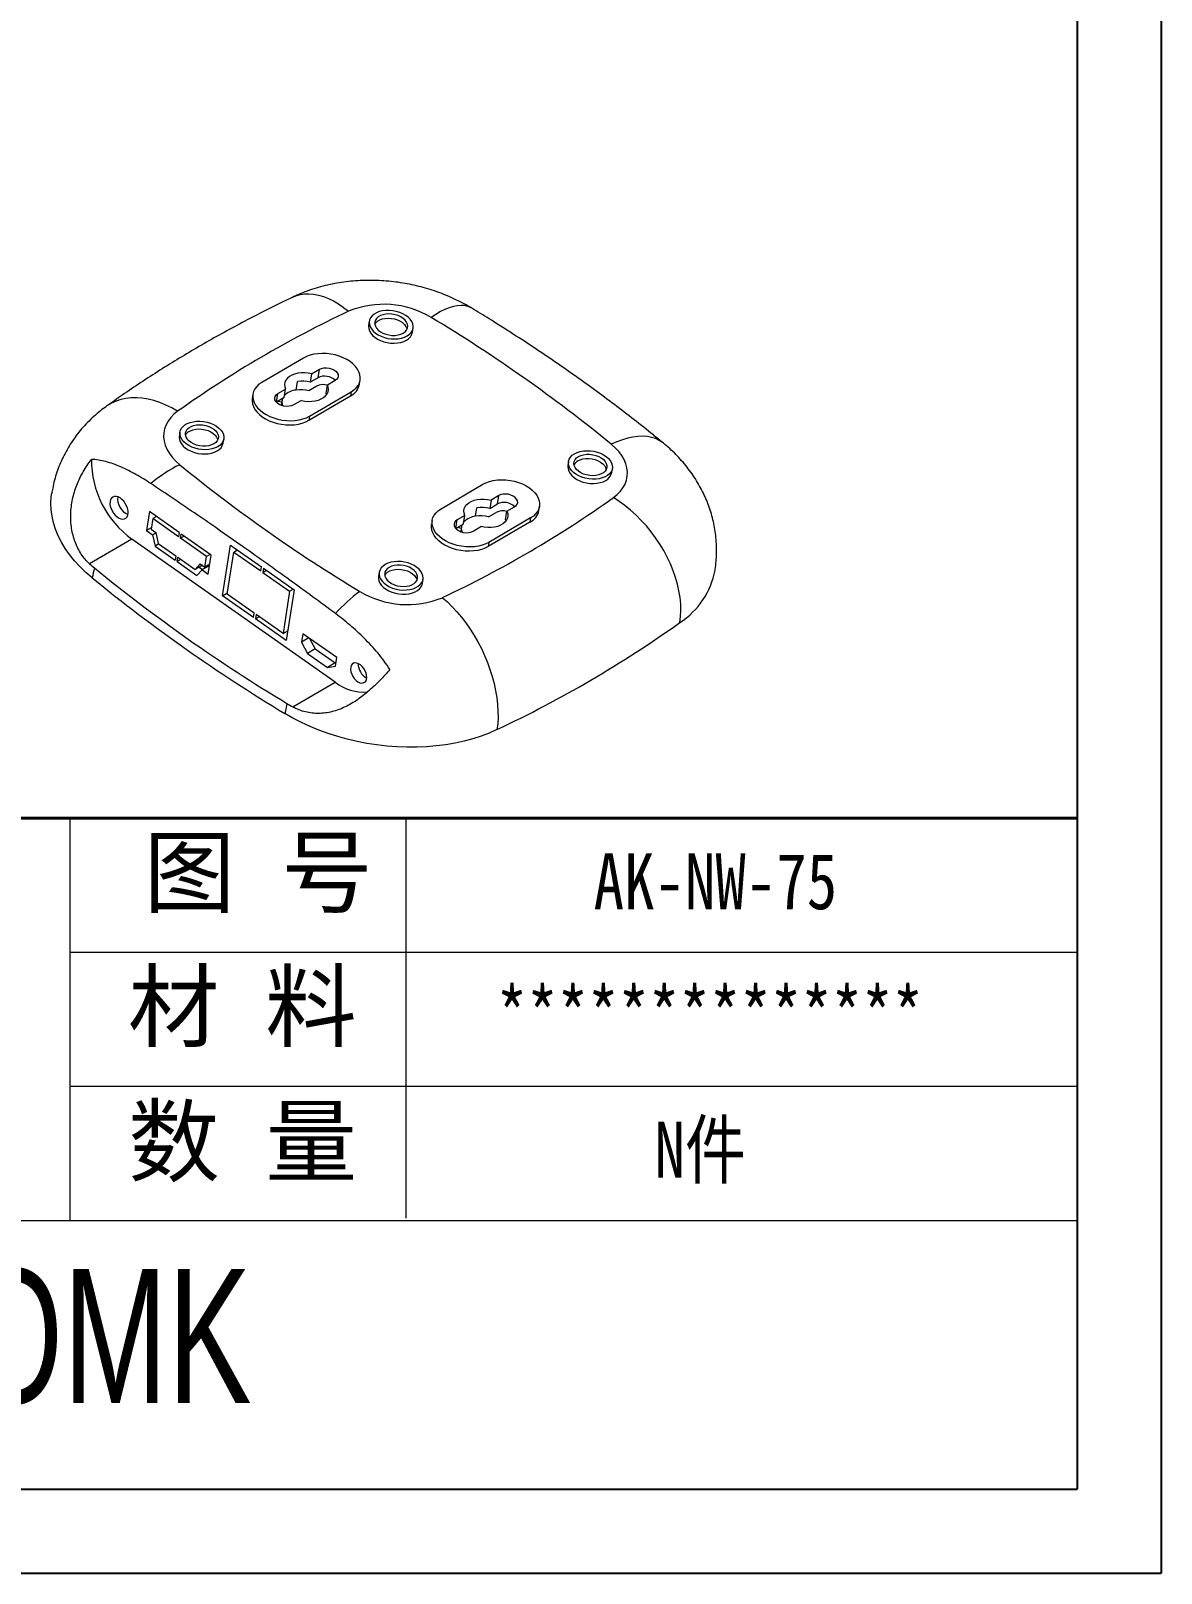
# Model space of a CAD drawing. Header units: inches. Extents: x 510 to 1495, y 1000 to 1318.
# Drawn here: x 858.2 to 960.2, y 1000.1 to 1139.4 of the extents above; entities that cross this region are included whole.
import ezdxf

# ---------------------------------------------------------------- set-up
doc = ezdxf.new("R2010")
doc.units = ezdxf.units.IN
doc.layers.add('文字', color=81, linetype='Continuous')
doc.layers.add('粗实线', color=7, linetype='Continuous', lineweight=30)
doc.layers.add('细实线', color=3, linetype='Continuous', lineweight=9)
doc.styles.get("Standard").update_dxf_attribs({"font": 'txt', "bigfont": 'gbcbig.shx'})
doc.styles.add('宋体', font='', dxfattribs={"width": 0.8, "height": 3.5})
doc.styles.add('长仿宋', font='', dxfattribs={"width": 0.7, "height": 4})
doc.styles.get('宋体').set_extended_font_data('SimSun')
doc.styles.get('长仿宋').set_extended_font_data('SimSun')

msp = doc.modelspace()

# ---------------------------------------------------------------- linework, layer by layer
for p, q in [((960.233, 1318.392), (960.233, 1000.052)), ((952.653, 1310.812), (952.653, 1007.631)), ((521.66, 1007.631), (952.653, 1007.631)), ((510.01, 1000.052), (960.233, 1000.052))]:
    msp.add_line(p, q)
at = {"color": 7, "linetype": 'Continuous', "lineweight": 15}
for p, q in [((888.731, 1113.177), (888.671, 1112.795)), ((892.623, 1112.176), (892.683, 1112.558)), ((882.78, 1109.85), (879.019, 1107.648)), ((883.524, 1108.429), (883.404, 1107.665)), ((884.1, 1108.073), (883.404, 1107.665)), ((883.524, 1108.429), (884.22, 1108.836)), ((884.1, 1108.073), (884.22, 1108.836)), ((878.215, 1106.591), (878.155, 1106.209)), ((880.34, 1105.871), (880.459, 1106.634)), ((880.459, 1106.634), (881.155, 1107.041)), ((881.036, 1106.278), (881.155, 1107.041)), ((882.124, 1106.964), (882.244, 1107.727)), ((883.981, 1107.31), (883.285, 1106.902)), ((883.338, 1104.605), (887.099, 1106.808)), ((884.844, 1106.651), (884.963, 1107.414)), ((884.882, 1106.552), (884.844, 1106.651)), ((885.66, 1107.822), (884.963, 1107.414)), ((887.099, 1106.808), (887.039, 1106.426)), ((887.844, 1107.484), (887.904, 1107.865)), ((881.036, 1106.278), (880.34, 1105.871)), ((880.51, 1105.97), (880.826, 1105.892)), ((880.844, 1106.011), (880.785, 1105.629)), ((882.595, 1106.027), (881.899, 1105.62)), ((883.279, 1104.224), (887.039, 1106.426)), ((883.338, 1104.605), (883.279, 1104.224)), ((871.636, 1103.165), (871.577, 1102.784)), ((875.528, 1102.165), (875.588, 1102.547)), ((906.727, 1100.5), (906.667, 1100.118)), ((910.619, 1099.5), (910.679, 1099.881)), ((895.216, 1096.239), (898.977, 1098.441)), ((899.72, 1097.019), (899.601, 1096.256)), ((900.416, 1097.427), (899.72, 1097.019)), ((900.297, 1096.664), (900.416, 1097.427)), ((868.876, 1095.975), (868.607, 1094.258)), ((871.575, 1094.074), (868.876, 1095.975)), ((869.505, 1095.532), (869.176, 1095.34)), ((869.435, 1095.581), (869.42, 1095.483)), ((897.352, 1095.632), (896.655, 1095.225)), ((897.232, 1094.869), (897.352, 1095.632)), ((898.32, 1095.555), (898.44, 1096.318)), ((899.481, 1095.493), (900.177, 1095.901)), ((899.601, 1096.256), (900.297, 1096.664)), ((901.04, 1095.242), (901.16, 1096.005)), ((901.16, 1096.005), (901.856, 1096.413)), ((904.04, 1096.074), (904.1, 1096.456)), ((869.047, 1094.516), (868.607, 1094.258)), ((868.607, 1094.258), (869.163, 1093.866)), ((869.176, 1095.34), (869.027, 1094.386)), ((869.027, 1094.386), (869.45, 1094.088)), ((869.46, 1094.04), (869.163, 1093.866)), ((871.516, 1093.692), (869.176, 1095.34)), ((869.45, 1094.088), (869.674, 1093.083)), ((871.575, 1094.074), (871.516, 1093.692)), ((894.411, 1095.181), (894.352, 1094.8)), ((896.536, 1094.461), (896.655, 1095.225)), ((896.536, 1094.461), (897.232, 1094.869)), ((896.706, 1094.561), (897.022, 1094.483)), ((897.041, 1094.602), (896.981, 1094.22)), ((898.095, 1094.21), (898.791, 1094.618)), ((903.236, 1095.017), (899.475, 1092.815)), ((903.296, 1095.399), (899.535, 1093.196)), ((903.296, 1095.399), (903.236, 1095.017)), ((867.288, 1093.492), (863.474, 1091.258)), ((885.644, 1080.562), (867.288, 1093.492)), ((869.163, 1093.866), (869.387, 1092.861)), ((869.716, 1093.053), (869.387, 1092.861)), ((869.387, 1092.861), (871.187, 1091.593)), ((869.674, 1093.083), (871.247, 1091.975)), ((871.696, 1093.565), (871.755, 1093.947)), ((872.024, 1093.758), (871.696, 1093.565)), ((874.035, 1091.917), (871.696, 1093.565)), ((874.455, 1092.045), (871.755, 1093.947)), ((875.479, 1088.378), (876.196, 1092.957)), ((876.196, 1092.957), (878.985, 1090.992)), ((899.535, 1093.196), (899.475, 1092.815)), ((871.247, 1091.975), (871.187, 1091.593)), ((871.367, 1091.466), (871.427, 1091.848)), ((871.695, 1091.659), (871.367, 1091.466)), ((871.367, 1091.466), (873.167, 1090.199)), ((871.427, 1091.848), (872.999, 1090.74)), ((872.999, 1090.74), (873.463, 1091.261)), ((873.463, 1091.261), (873.886, 1090.963)), ((873.886, 1090.963), (874.035, 1091.917)), ((874.363, 1092.11), (874.035, 1091.917)), ((874.186, 1090.328), (874.455, 1092.045)), ((875.899, 1088.506), (876.496, 1092.322)), ((876.496, 1092.322), (876.824, 1092.514)), ((876.496, 1092.322), (878.926, 1090.611)), ((876.74, 1092.465), (876.755, 1092.563)), ((873.656, 1091.125), (872.999, 1090.74)), ((873.167, 1090.199), (873.63, 1090.72)), ((873.355, 1090.948), (873.657, 1090.735)), ((874.309, 1091.118), (873.63, 1090.72)), ((873.63, 1090.72), (874.186, 1090.328)), ((874.326, 1091.221), (873.886, 1090.963)), ((878.926, 1090.611), (878.985, 1090.992)), ((879.165, 1090.865), (879.105, 1090.484)), ((879.105, 1090.484), (879.434, 1090.676)), ((879.105, 1090.484), (881.535, 1088.772)), ((879.165, 1090.865), (881.955, 1088.9)), ((889.632, 1090.489), (889.573, 1090.107)), ((893.524, 1089.488), (893.584, 1089.87)), ((875.479, 1088.378), (875.919, 1088.635)), ((878.328, 1086.794), (875.899, 1088.506)), ((881.535, 1088.772), (880.938, 1084.956)), ((881.955, 1088.9), (881.238, 1084.321)), ((881.535, 1088.772), (881.863, 1088.965)), ((878.268, 1086.413), (875.479, 1088.378)), ((878.268, 1086.413), (878.328, 1086.794)), ((878.508, 1086.668), (878.448, 1086.286)), ((878.448, 1086.286), (878.777, 1086.478)), ((881.238, 1084.321), (878.448, 1086.286)), ((880.938, 1084.956), (878.508, 1086.668)), ((880.938, 1084.956), (881.377, 1085.214)), ((881.362, 1085.116), (881.293, 1085.164)), ((882.734, 1084.942), (882.614, 1084.179)), ((883.271, 1084.564), (882.614, 1084.179)), ((885.793, 1082.787), (882.734, 1084.942)), ((883.327, 1084.524), (883.838, 1083.563)), ((882.614, 1084.179), (883.154, 1083.163)), ((883.838, 1083.563), (883.154, 1083.163)), ((883.154, 1083.163), (884.954, 1081.895)), ((883.838, 1083.563), (885.638, 1082.296)), ((885.638, 1082.296), (884.954, 1081.895)), ((884.954, 1081.895), (885.673, 1082.024)), ((885.638, 1082.296), (885.718, 1082.31)), ((885.673, 1082.024), (885.793, 1082.787)), ((881.83, 1078.328), (885.644, 1080.562))]:
    msp.add_line(p, q, dxfattribs=at)
at = {"color": 8, "linetype": 'Continuous', "lineweight": 15, "flags": 128}
for points in [[(881.828, 1115.359), (882.1, 1115.472), (882.476, 1115.58), (882.871, 1115.641), (883.281, 1115.654), (883.706, 1115.619), (884.142, 1115.536), (884.587, 1115.407), (885.039, 1115.23), (885.495, 1115.009), (885.952, 1114.743), (886.409, 1114.434), (886.861, 1114.084)], [(897.975, 1114.36), (897.886, 1114.41), (897.619, 1114.521), (897.327, 1114.587), (897.012, 1114.608), (896.676, 1114.584), (896.32, 1114.515), (895.948, 1114.402), (895.56, 1114.244), (895.159, 1114.043), (894.748, 1113.8), (894.328, 1113.517)], [(871.423, 1105.043), (870.889, 1105.345), (870.352, 1105.606), (869.815, 1105.825), (869.28, 1106.001), (868.752, 1106.132), (868.232, 1106.219), (867.724, 1106.259), (867.23, 1106.254), (866.754, 1106.203), (866.298, 1106.106), (865.865, 1105.964), (865.456, 1105.778), (865.075, 1105.549), (865.002, 1105.498)], [(915.297, 1102.154), (915.22, 1102.215), (914.918, 1102.413), (914.585, 1102.569), (914.224, 1102.684), (913.837, 1102.756), (913.425, 1102.786), (912.991, 1102.772), (912.538, 1102.715), (912.068, 1102.616), (911.583, 1102.474), (911.086, 1102.291), (910.581, 1102.068)]]:
    msp.add_lwpolyline(points, dxfattribs=at)
at = {"color": 7, "linetype": 'Continuous', "lineweight": 15, "flags": 128}
for points in [[(892.146, 1111.853), (892.347, 1111.995), (892.505, 1112.159), (892.617, 1112.342), (892.679, 1112.538), (892.69, 1112.743), (892.65, 1112.95), (892.559, 1113.156), (892.421, 1113.355), (892.238, 1113.54), (892.015, 1113.709), (891.759, 1113.855), (891.475, 1113.976), (891.171, 1114.068), (890.855, 1114.129), (890.536, 1114.158), (890.221, 1114.153), (889.918, 1114.114), (889.636, 1114.044), (889.382, 1113.943), (889.162, 1113.814), (888.982, 1113.66), (888.846, 1113.486), (888.759, 1113.297), (888.722, 1113.095), (888.737, 1112.888), (888.803, 1112.681), (888.917, 1112.478), (889.079, 1112.286), (889.282, 1112.108), (889.523, 1111.95), (889.794, 1111.816), (890.088, 1111.709), (890.399, 1111.632), (890.718, 1111.587), (891.036, 1111.576), (891.346, 1111.597), (891.639, 1111.652), (891.908, 1111.738), (892.146, 1111.853)], [(891.786, 1112.107), (891.961, 1112.234), (892.09, 1112.385), (892.17, 1112.552), (892.196, 1112.731), (892.169, 1112.916), (892.088, 1113.098), (891.958, 1113.272), (891.783, 1113.431), (891.568, 1113.57), (891.323, 1113.684), (891.055, 1113.768), (890.775, 1113.819), (890.492, 1113.837), (890.217, 1113.819), (889.96, 1113.766), (889.729, 1113.682), (889.534, 1113.567), (889.382, 1113.428), (889.277, 1113.268), (889.224, 1113.094), (889.224, 1112.912), (889.279, 1112.728), (889.384, 1112.549), (889.538, 1112.381), (889.734, 1112.231), (889.965, 1112.104), (890.222, 1112.005), (890.498, 1111.937), (890.78, 1111.902), (891.061, 1111.903), (891.328, 1111.938), (891.573, 1112.007), (891.786, 1112.107)], [(888.671, 1112.795), (888.662, 1112.714), (888.677, 1112.507), (888.743, 1112.299), (888.858, 1112.097), (889.019, 1111.904), (889.223, 1111.726), (889.463, 1111.569), (889.734, 1111.434), (890.029, 1111.327), (890.339, 1111.251), (890.658, 1111.206), (890.976, 1111.194), (891.286, 1111.216), (891.579, 1111.27), (891.849, 1111.356), (892.087, 1111.472)], [(889.226, 1112.904), (889.322, 1113.046), (889.475, 1113.186), (889.67, 1113.3), (889.9, 1113.385), (890.157, 1113.437), (890.432, 1113.455), (890.715, 1113.438), (890.995, 1113.386), (891.263, 1113.302), (891.509, 1113.189), (891.723, 1113.05), (891.898, 1112.89), (892.028, 1112.716), (892.109, 1112.534), (892.128, 1112.449)], [(887.099, 1106.808), (887.348, 1106.978), (887.557, 1107.171), (887.72, 1107.383), (887.836, 1107.612), (887.902, 1107.854), (887.917, 1108.103), (887.882, 1108.356), (887.796, 1108.609), (887.661, 1108.857), (887.48, 1109.096), (887.255, 1109.322), (886.991, 1109.531), (886.692, 1109.719), (886.362, 1109.883), (886.008, 1110.021), (885.636, 1110.13), (885.252, 1110.208), (884.863, 1110.254), (884.475, 1110.267), (884.095, 1110.247), (883.73, 1110.194), (883.385, 1110.109), (883.066, 1109.994), (882.78, 1109.85)], [(883.524, 1108.429), (883.208, 1108.49), (882.889, 1108.518), (882.573, 1108.513), (882.271, 1108.475), (881.989, 1108.404), (881.734, 1108.303), (881.514, 1108.174), (881.334, 1108.021), (881.199, 1107.847), (881.112, 1107.657), (881.075, 1107.456), (881.089, 1107.249), (881.155, 1107.041)], [(884.22, 1108.836), (884.404, 1108.917), (884.62, 1108.964), (884.854, 1108.974), (885.093, 1108.947), (885.324, 1108.883), (885.532, 1108.788), (885.705, 1108.666), (885.834, 1108.524), (885.911, 1108.371), (885.932, 1108.215), (885.895, 1108.066), (885.802, 1107.933), (885.66, 1107.822)], [(879.019, 1107.648), (878.77, 1107.478), (878.562, 1107.285), (878.399, 1107.072), (878.283, 1106.843), (878.217, 1106.602), (878.201, 1106.353), (878.237, 1106.1), (878.323, 1105.847), (878.457, 1105.599), (878.639, 1105.36), (878.863, 1105.134), (879.128, 1104.925), (879.427, 1104.737), (879.756, 1104.573), (880.11, 1104.435), (880.482, 1104.326), (880.866, 1104.247), (881.255, 1104.202), (881.643, 1104.188), (882.023, 1104.209), (882.389, 1104.261), (882.734, 1104.346), (883.052, 1104.462), (883.338, 1104.605)], [(881.899, 1105.62), (881.714, 1105.538), (881.499, 1105.492), (881.264, 1105.482), (881.025, 1105.509), (880.795, 1105.572), (880.587, 1105.668), (880.413, 1105.79), (880.284, 1105.932), (880.207, 1106.085), (880.187, 1106.241), (880.224, 1106.39), (880.316, 1106.523), (880.459, 1106.634)], [(882.595, 1106.027), (882.91, 1105.966), (883.23, 1105.938), (883.545, 1105.943), (883.848, 1105.981), (884.13, 1106.052), (884.384, 1106.153), (884.604, 1106.281), (884.784, 1106.435), (884.92, 1106.609), (885.007, 1106.799), (885.044, 1107), (885.029, 1107.207), (884.963, 1107.414)], [(878.155, 1106.209), (878.142, 1105.971), (878.177, 1105.718), (878.263, 1105.465), (878.398, 1105.217), (878.579, 1104.978), (878.803, 1104.753), (879.068, 1104.544), (879.367, 1104.355), (879.697, 1104.191), (880.05, 1104.053), (880.422, 1103.944), (880.806, 1103.866), (881.196, 1103.82), (881.584, 1103.807), (881.964, 1103.827), (882.329, 1103.88), (882.674, 1103.965), (882.992, 1104.08), (883.279, 1104.224)], [(880.785, 1105.629), (880.782, 1105.61), (880.778, 1105.579)], [(871.423, 1105.043), (871.085, 1104.771), (870.796, 1104.474), (870.558, 1104.156), (870.374, 1103.82), (870.245, 1103.468), (870.174, 1103.104), (870.16, 1102.732), (870.203, 1102.356), (870.304, 1101.979), (870.462, 1101.606), (870.674, 1101.239), (870.939, 1100.882), (871.253, 1100.54), (871.615, 1100.215)], [(875.052, 1101.842), (874.814, 1101.727), (874.545, 1101.641), (874.251, 1101.586), (873.942, 1101.564), (873.623, 1101.576), (873.305, 1101.621), (872.994, 1101.698), (872.699, 1101.805), (872.428, 1101.939), (872.188, 1102.097), (871.984, 1102.274), (871.823, 1102.467), (871.708, 1102.67), (871.642, 1102.877), (871.628, 1103.084), (871.665, 1103.285), (871.752, 1103.475), (871.887, 1103.649), (872.067, 1103.803), (872.287, 1103.931), (872.542, 1104.032), (872.824, 1104.103), (873.126, 1104.141), (873.441, 1104.146), (873.761, 1104.118), (874.077, 1104.057), (874.38, 1103.965), (874.664, 1103.844), (874.921, 1103.697), (875.143, 1103.529), (875.326, 1103.343), (875.465, 1103.145), (875.556, 1102.939), (875.596, 1102.731), (875.585, 1102.526), (875.523, 1102.33), (875.411, 1102.148), (875.253, 1101.984), (875.052, 1101.842)], [(874.692, 1102.095), (874.478, 1101.996), (874.233, 1101.927), (873.966, 1101.891), (873.686, 1101.891), (873.403, 1101.926), (873.128, 1101.994), (872.87, 1102.093), (872.639, 1102.22), (872.443, 1102.37), (872.29, 1102.537), (872.184, 1102.716), (872.13, 1102.9), (872.129, 1103.083), (872.183, 1103.257), (872.287, 1103.417), (872.44, 1103.556), (872.635, 1103.67), (872.865, 1103.755), (873.123, 1103.807), (873.398, 1103.825), (873.68, 1103.808), (873.961, 1103.757), (874.228, 1103.673), (874.474, 1103.559), (874.688, 1103.42), (874.864, 1103.261), (874.994, 1103.087), (875.074, 1102.904), (875.102, 1102.72), (875.075, 1102.541), (874.996, 1102.373), (874.867, 1102.223), (874.692, 1102.095)], [(871.577, 1102.784), (871.568, 1102.702), (871.583, 1102.495), (871.648, 1102.288), (871.763, 1102.085), (871.925, 1101.893), (872.128, 1101.715), (872.368, 1101.557), (872.639, 1101.423), (872.934, 1101.316), (873.245, 1101.239), (873.564, 1101.194), (873.882, 1101.183), (874.192, 1101.204), (874.485, 1101.259), (874.754, 1101.345), (874.992, 1101.46)], [(872.131, 1102.892), (872.228, 1103.035), (872.38, 1103.175), (872.575, 1103.289), (872.805, 1103.374), (873.063, 1103.426), (873.338, 1103.444), (873.621, 1103.427), (873.901, 1103.375), (874.169, 1103.291), (874.414, 1103.177), (874.628, 1103.038), (874.804, 1102.879), (874.934, 1102.705), (875.014, 1102.523), (875.034, 1102.438)], [(907.263, 1101.205), (907.501, 1101.32), (907.77, 1101.406), (908.063, 1101.461), (908.373, 1101.482), (908.692, 1101.471), (909.01, 1101.426), (909.321, 1101.349), (909.616, 1101.242), (909.887, 1101.108), (910.127, 1100.95), (910.331, 1100.772), (910.492, 1100.58), (910.607, 1100.377), (910.673, 1100.17), (910.687, 1099.963), (910.65, 1099.761), (910.563, 1099.571), (910.428, 1099.398), (910.248, 1099.244), (910.028, 1099.115), (909.773, 1099.014), (909.491, 1098.944), (909.189, 1098.905), (908.873, 1098.9), (908.554, 1098.929), (908.238, 1098.99), (907.935, 1099.082), (907.651, 1099.203), (907.394, 1099.349), (907.172, 1099.518), (906.989, 1099.703), (906.85, 1099.902), (906.759, 1100.107), (906.719, 1100.315), (906.73, 1100.52), (906.792, 1100.716), (906.904, 1100.899), (907.062, 1101.063), (907.263, 1101.205)], [(907.623, 1100.951), (907.837, 1101.051), (908.082, 1101.12), (908.349, 1101.155), (908.629, 1101.156), (908.912, 1101.121), (909.187, 1101.053), (909.445, 1100.954), (909.676, 1100.827), (909.872, 1100.677), (910.025, 1100.509), (910.131, 1100.33), (910.185, 1100.146), (910.186, 1099.964), (910.132, 1099.79), (910.028, 1099.63), (909.875, 1099.49), (909.68, 1099.376), (909.45, 1099.291), (909.192, 1099.239), (908.917, 1099.221), (908.635, 1099.238), (908.354, 1099.29), (908.087, 1099.374), (907.841, 1099.488), (907.627, 1099.627), (907.451, 1099.786), (907.321, 1099.96), (907.241, 1100.142), (907.213, 1100.326), (907.24, 1100.506), (907.319, 1100.673), (907.448, 1100.824), (907.623, 1100.951)], [(910.772, 1097.241), (911.11, 1097.512), (911.4, 1097.809), (911.638, 1098.127), (911.822, 1098.464), (911.95, 1098.816), (912.022, 1099.179), (912.036, 1099.551), (911.992, 1099.927), (911.891, 1100.304), (911.734, 1100.678), (911.522, 1101.045), (911.257, 1101.401), (910.942, 1101.743), (910.581, 1102.068)], [(906.667, 1100.118), (906.659, 1100.037), (906.673, 1099.83), (906.739, 1099.622), (906.854, 1099.42), (907.015, 1099.227), (907.219, 1099.049), (907.459, 1098.892), (907.73, 1098.757), (908.025, 1098.651), (908.335, 1098.574), (908.654, 1098.529), (908.972, 1098.517), (909.282, 1098.539), (909.576, 1098.593), (909.845, 1098.679), (910.083, 1098.795)], [(907.563, 1100.57), (907.777, 1100.669), (908.022, 1100.738), (908.289, 1100.774), (908.569, 1100.774), (908.852, 1100.739), (909.127, 1100.671), (909.385, 1100.572), (909.616, 1100.445), (909.812, 1100.295), (909.965, 1100.128), (910.071, 1099.949), (910.124, 1099.773)], [(898.977, 1098.441), (899.263, 1098.585), (899.581, 1098.7), (899.926, 1098.785), (900.292, 1098.838), (900.672, 1098.858), (901.06, 1098.845), (901.449, 1098.799), (901.833, 1098.721), (902.205, 1098.612), (902.559, 1098.474), (902.888, 1098.31), (903.187, 1098.121), (903.452, 1097.912), (903.676, 1097.687), (903.858, 1097.448), (903.992, 1097.2), (904.078, 1096.947), (904.114, 1096.694), (904.098, 1096.444), (904.032, 1096.203), (903.916, 1095.974), (903.753, 1095.761), (903.545, 1095.569), (903.296, 1095.399)], [(863.716, 1089.985), (863.138, 1090.486), (862.603, 1091.005), (862.113, 1091.54), (861.671, 1092.089), (861.277, 1092.65), (860.933, 1093.22), (860.641, 1093.799), (860.401, 1094.382), (860.214, 1094.97), (860.081, 1095.558), (860.003, 1096.146), (859.98, 1096.73), (860.012, 1097.31), (860.053, 1097.628)], [(865.323, 1096.889), (865.313, 1096.691), (865.341, 1096.476), (865.406, 1096.253), (865.506, 1096.034), (865.634, 1095.827), (865.786, 1095.644), (865.954, 1095.492), (866.131, 1095.379), (866.307, 1095.31), (866.476, 1095.288), (866.628, 1095.314), (866.757, 1095.387), (866.857, 1095.504), (866.923, 1095.659), (866.952, 1095.845), (866.943, 1096.052), (866.896, 1096.273), (866.813, 1096.495), (866.698, 1096.709), (866.557, 1096.905), (866.396, 1097.074), (866.223, 1097.207), (866.045, 1097.299), (865.872, 1097.345), (865.711, 1097.343), (865.569, 1097.293), (865.454, 1097.197), (865.37, 1097.061), (865.323, 1096.889)], [(897.352, 1095.632), (897.286, 1095.84), (897.271, 1096.047), (897.308, 1096.248), (897.395, 1096.438), (897.531, 1096.612), (897.711, 1096.765), (897.931, 1096.894), (898.185, 1096.995), (898.467, 1097.066), (898.77, 1097.104), (899.085, 1097.109), (899.405, 1097.08), (899.72, 1097.019)], [(901.856, 1096.413), (901.999, 1096.523), (902.091, 1096.657), (902.128, 1096.806), (902.108, 1096.961), (902.031, 1097.115), (901.902, 1097.256), (901.728, 1097.379), (901.52, 1097.474), (901.29, 1097.538), (901.051, 1097.565), (900.816, 1097.555), (900.601, 1097.508), (900.416, 1097.427)], [(916.785, 1085.953), (916.846, 1086.487), (916.868, 1087.042), (916.85, 1087.615), (916.791, 1088.203), (916.693, 1088.802), (916.555, 1089.41), (916.379, 1090.022), (916.166, 1090.635), (915.916, 1091.246), (915.631, 1091.852), (915.313, 1092.449), (914.964, 1093.034), (914.585, 1093.603), (914.179, 1094.153), (913.747, 1094.682), (913.293, 1095.186), (912.818, 1095.662), (912.326, 1096.108), (911.819, 1096.521), (911.3, 1096.899), (910.772, 1097.241)], [(899.535, 1093.196), (899.249, 1093.052), (898.93, 1092.937), (898.585, 1092.852), (898.22, 1092.799), (897.84, 1092.779), (897.452, 1092.792), (897.063, 1092.838), (896.679, 1092.916), (896.307, 1093.025), (895.953, 1093.163), (895.623, 1093.328), (895.324, 1093.516), (895.06, 1093.725), (894.835, 1093.951), (894.654, 1094.19), (894.519, 1094.438), (894.433, 1094.69), (894.398, 1094.944), (894.413, 1095.193), (894.479, 1095.434), (894.595, 1095.663), (894.758, 1095.876), (894.967, 1096.069), (895.216, 1096.239)], [(901.16, 1096.005), (901.226, 1095.798), (901.24, 1095.591), (901.203, 1095.39), (901.116, 1095.2), (900.981, 1095.026), (900.801, 1094.872), (900.581, 1094.743), (900.326, 1094.642), (900.044, 1094.572), (899.742, 1094.533), (899.426, 1094.528), (899.107, 1094.557), (898.791, 1094.618)], [(899.475, 1092.815), (899.189, 1092.671), (898.871, 1092.556), (898.526, 1092.471), (898.16, 1092.418), (897.78, 1092.398), (897.392, 1092.411), (897.003, 1092.457), (896.619, 1092.535), (896.247, 1092.644), (895.893, 1092.782), (895.564, 1092.946), (895.264, 1093.134), (895, 1093.343), (894.775, 1093.569), (894.594, 1093.808), (894.459, 1094.056), (894.374, 1094.309), (894.338, 1094.562), (894.352, 1094.8)], [(896.655, 1095.225), (896.513, 1095.114), (896.42, 1094.98), (896.383, 1094.831), (896.404, 1094.676), (896.481, 1094.523), (896.61, 1094.381), (896.783, 1094.259), (896.991, 1094.163), (897.221, 1094.1), (897.461, 1094.072), (897.695, 1094.082), (897.911, 1094.129), (898.095, 1094.21)], [(896.975, 1094.169), (896.978, 1094.201), (896.981, 1094.22)], [(901.04, 1095.242), (901.077, 1095.147), (901.078, 1095.142)], [(890.169, 1091.193), (889.968, 1091.052), (889.81, 1090.888), (889.698, 1090.705), (889.636, 1090.509), (889.625, 1090.304), (889.665, 1090.096), (889.756, 1089.89), (889.894, 1089.692), (890.077, 1089.506), (890.3, 1089.338), (890.556, 1089.192), (890.84, 1089.071), (891.144, 1088.978), (891.459, 1088.917), (891.779, 1088.889), (892.094, 1088.894), (892.397, 1088.932), (892.679, 1089.003), (892.933, 1089.104), (893.153, 1089.233), (893.333, 1089.386), (893.469, 1089.56), (893.556, 1089.75), (893.593, 1089.951), (893.578, 1090.158), (893.512, 1090.366), (893.397, 1090.568), (893.236, 1090.761), (893.033, 1090.939), (892.792, 1091.096), (892.521, 1091.231), (892.227, 1091.338), (891.916, 1091.414), (891.597, 1091.459), (891.279, 1091.471), (890.969, 1091.449), (890.676, 1091.395), (890.407, 1091.309), (890.169, 1091.193)], [(889.573, 1090.107), (889.565, 1089.922), (889.605, 1089.715), (889.696, 1089.509), (889.834, 1089.31), (890.017, 1089.125), (890.24, 1088.956), (890.497, 1088.81), (890.78, 1088.689), (891.084, 1088.597), (891.4, 1088.536), (891.719, 1088.507), (892.034, 1088.512), (892.337, 1088.551), (892.619, 1088.621), (892.874, 1088.722), (893.094, 1088.851), (893.274, 1089.005), (893.409, 1089.178), (893.496, 1089.368), (893.524, 1089.488)], [(890.529, 1090.94), (890.354, 1090.812), (890.225, 1090.662), (890.145, 1090.494), (890.119, 1090.315), (890.146, 1090.131), (890.227, 1089.949), (890.357, 1089.775), (890.532, 1089.615), (890.747, 1089.476), (890.992, 1089.363), (891.26, 1089.279), (891.54, 1089.227), (891.823, 1089.21), (892.098, 1089.228), (892.355, 1089.28), (892.586, 1089.365), (892.781, 1089.479), (892.933, 1089.619), (893.038, 1089.778), (893.091, 1089.953), (893.091, 1090.135), (893.036, 1090.319), (892.931, 1090.498), (892.777, 1090.665), (892.581, 1090.815), (892.35, 1090.942), (892.093, 1091.042), (891.817, 1091.11), (891.535, 1091.144), (891.254, 1091.144), (890.987, 1091.109), (890.742, 1091.04), (890.529, 1090.94)], [(890.127, 1090.216), (890.224, 1090.358), (890.376, 1090.498), (890.571, 1090.612), (890.801, 1090.697), (891.059, 1090.749), (891.334, 1090.767), (891.617, 1090.75), (891.897, 1090.698), (892.165, 1090.614), (892.41, 1090.5), (892.624, 1090.361), (892.8, 1090.202), (892.93, 1090.028), (893.01, 1089.846), (893.03, 1089.761)], [(895.334, 1088.199), (895.781, 1087.81), (896.219, 1087.385), (896.646, 1086.925), (897.059, 1086.433), (897.457, 1085.911), (897.837, 1085.364), (898.197, 1084.793), (898.534, 1084.203), (898.848, 1083.595), (899.135, 1082.974), (899.396, 1082.344), (899.627, 1081.707), (899.829, 1081.067), (899.999, 1080.429), (900.137, 1079.794), (900.242, 1079.168), (900.314, 1078.553), (900.351, 1077.953), (900.354, 1077.371), (900.324, 1076.811), (900.259, 1076.275)], [(887.053, 1081.9), (887.044, 1081.71), (887.076, 1081.503), (887.144, 1081.291), (887.247, 1081.083), (887.378, 1080.893), (887.53, 1080.729), (887.695, 1080.601), (887.864, 1080.516), (888.029, 1080.478), (888.18, 1080.49), (888.308, 1080.55), (888.408, 1080.655), (888.474, 1080.801), (888.501, 1080.978), (888.49, 1081.177), (888.44, 1081.389), (888.353, 1081.6), (888.236, 1081.8), (888.093, 1081.979), (887.934, 1082.125), (887.765, 1082.232), (887.597, 1082.294), (887.438, 1082.308), (887.298, 1082.272), (887.183, 1082.188), (887.1, 1082.062), (887.053, 1081.9)], [(900.259, 1076.275), (899.563, 1075.967), (898.834, 1075.69), (898.074, 1075.445), (897.286, 1075.232), (896.472, 1075.054), (895.635, 1074.91), (894.78, 1074.801), (893.908, 1074.727), (893.023, 1074.688), (892.128, 1074.686), (891.228, 1074.719), (890.324, 1074.787), (889.42, 1074.891), (888.52, 1075.03), (887.627, 1075.204), (886.743, 1075.411), (885.874, 1075.651), (885.021, 1075.924), (884.188, 1076.227), (883.378, 1076.561), (882.593, 1076.923), (881.838, 1077.313), (881.114, 1077.729)]]:
    msp.add_lwpolyline(points, dxfattribs=at)
at = {"color": 7, "linetype": 'Continuous', "lineweight": 15}
for centre, radius, start, end in [((930.373, 1022.087), 101.768, 115.31244, 125.39821), ((890.031, 1106.382), 8.329, 58.94333, 112.36867), ((891.643, 1112.366), 0.998, 296.39931, 349.07026), ((822.303, 994.011), 139.533, 50.75293, 58.9232), ((884.708, 1106.854), 1.362, 45.44195, 116.51846), ((882.272, 1105.283), 1.688, 95.04332, 135.71872), ((882.547, 1103.962), 3.032, 75.90716, 98.01158), ((882.666, 1104.725), 3.032, 75.90716, 98.01158), ((884.579, 1106.123), 1.329, 73.30481, 116.74693), ((886.357, 1107.78), 1.516, 296.75846, 348.7111), ((881.683, 1105.879), 0.849, 157.98456, 203.76437), ((874.548, 1102.354), 0.998, 296.39931, 349.07026), ((872.462, 1100.639), 8.823, 179.6395, 234.09659), ((877.163, 1088.895), 12.607, 116.10992, 130.32806), ((959.892, 1208.273), 139.533, 230.75293, 238.9232), ((907.963, 1099.83), 0.84, 118.36481, 151.81818), ((909.639, 1099.689), 0.998, 296.39931, 349.07026), ((867.536, 1097.141), 1.535, 173.59991, 247.11074), ((851.823, 1180.197), 101.768, 295.31244, 305.39821), ((898.506, 1093.796), 1.768, 96.00925, 134.75279), ((898.743, 1092.552), 3.032, 75.90716, 98.01158), ((898.862, 1093.316), 3.032, 75.90716, 98.01158), ((900.777, 1094.691), 1.35, 73.66199, 116.38974), ((900.905, 1095.445), 1.362, 45.44195, 116.51846), ((902.553, 1096.371), 1.516, 296.75846, 348.7111), ((897.88, 1094.469), 0.849, 157.98456, 203.76437), ((872.841, 1101.773), 14.082, 228.30622, 230.6257), ((872.568, 1088.582), 8.962, 165.08709, 170.99372), ((958.107, 1205.504), 149.179, 230.74795, 238.92818), ((958.249, 1206.347), 149.101, 230.74795, 238.92818), ((912.803, 1092.05), 7.282, 303.15063, 349.22481), ((895.906, 1077.835), 13.569, 126.33035, 138.88913), ((892.164, 1095.901), 8.329, 238.94333, 292.36867), ((853.763, 1174.614), 108.777, 295.30505, 305.4056), ((889.157, 1082.204), 1.428, 178.18354, 242.52711), ((888.207, 1083.751), 4.092, 231.22117, 275.38527), ((892.36, 1075.949), 11.387, 166.33532, 171.00575), ((890.61, 1094.021), 17.982, 238.80328, 240.77388)]:
    msp.add_arc(centre, radius, start, end, dxfattribs=at)
for points, knots in [([(897.975, 1114.36), (897.811, 1114.457), (897.408, 1114.695), (896.747, 1115.041), (895.99, 1115.392), (895.213, 1115.707), (894.419, 1115.987), (893.609, 1116.229), (892.787, 1116.434), (891.955, 1116.6), (891.114, 1116.729), (890.267, 1116.818), (889.415, 1116.868), (888.56, 1116.877), (887.705, 1116.846), (886.852, 1116.772), (886.003, 1116.656), (885.161, 1116.497), (884.331, 1116.294), (883.515, 1116.047), (882.742, 1115.765), (882.183, 1115.527), (881.89, 1115.388), (881.828, 1115.359)], [0, 0, 0, 0, 0.0343936, 0.0839719, 0.1335914, 0.1833339, 0.2331389, 0.2829814, 0.3328573, 0.3827805, 0.4327779, 0.4828839, 0.533125, 0.5835377, 0.6341504, 0.684978, 0.7360147, 0.787229, 0.8385391, 0.8898449, 0.9410322, 0.9875035, 1, 1, 1, 1]), ([(881.828, 1115.359), (881.484, 1115.193), (880.494, 1114.718), (878.883, 1113.912), (877.005, 1112.932), (875.158, 1111.924), (873.343, 1110.891), (871.561, 1109.832), (869.812, 1108.747), (868.098, 1107.636), (866.493, 1106.555), (865.474, 1105.833), (865.003, 1105.499)], [0, 0, 0, 0, 0.05688936, 0.16344594, 0.26999395, 0.37651128, 0.48299131, 0.58942698, 0.69581078, 0.80213475, 0.90839056, 1, 1, 1, 1]), ([(915.293, 1102.157), (914.989, 1102.405), (914.115, 1103.119), (912.644, 1104.285), (910.87, 1105.646), (909.064, 1106.988), (907.226, 1108.31), (905.357, 1109.612), (903.457, 1110.892), (901.527, 1112.151), (899.7, 1113.307), (898.506, 1114.036), (897.975, 1114.36)], [0, 0, 0, 0, 0.0571087, 0.1642756, 0.2714346, 0.3785919, 0.4857443, 0.5928893, 0.7000247, 0.8071483, 0.9142586, 1, 1, 1, 1]), ([(865.003, 1105.499), (864.819, 1105.363), (864.422, 1105.069), (863.846, 1104.577), (863.278, 1104.03), (862.751, 1103.453), (862.266, 1102.85), (861.825, 1102.224), (861.428, 1101.576), (861.077, 1100.91), (860.771, 1100.227), (860.511, 1099.531), (860.299, 1098.824), (860.146, 1098.189), (860.083, 1097.787), (860.058, 1097.627)], [0, 0, 0, 0, 0.0718159, 0.1553395, 0.2381415, 0.3200253, 0.4010385, 0.4812422, 0.5607024, 0.6394868, 0.7176633, 0.7952987, 0.8724595, 0.9492112, 1, 1, 1, 1]), ([(919.951, 1090.689), (919.965, 1090.77), (920.021, 1091.09), (920.071, 1091.654), (920.102, 1092.38), (920.085, 1093.105), (920.023, 1093.826), (919.916, 1094.541), (919.766, 1095.249), (919.572, 1095.947), (919.336, 1096.634), (919.059, 1097.309), (918.74, 1097.968), (918.38, 1098.613), (917.981, 1099.239), (917.543, 1099.848), (917.066, 1100.437), (916.551, 1101.004), (916.001, 1101.546), (915.575, 1101.924), (915.335, 1102.123), (915.293, 1102.157)], [0, 0, 0, 0, 0.0188752, 0.0749646, 0.1308862, 0.1866881, 0.2424227, 0.2981447, 0.3539112, 0.409782, 0.4658204, 0.5220926, 0.5786674, 0.6356152, 0.6930064, 0.7509085, 0.8093821, 0.8684766, 0.9282238, 0.9876436, 1, 1, 1, 1]), ([(863.474, 1091.258), (863.191, 1091.511), (862.941, 1091.804), (862.613, 1092.302), (862.511, 1092.478), (862.325, 1092.845), (862.242, 1093.035), (862.096, 1093.426), (862.033, 1093.627), (861.926, 1094.04), (861.882, 1094.253), (861.783, 1094.897), (861.758, 1095.332), (861.781, 1095.993), (861.799, 1096.215), (861.854, 1096.657), (861.891, 1096.876), (862.03, 1097.526), (862.159, 1097.952), (862.485, 1098.787), (862.681, 1099.193), (863.124, 1099.968), (863.371, 1100.339), (863.64, 1100.694)], [0, 0, 0, 0, 0.125, 0.125, 0.1875, 0.1875, 0.25, 0.25, 0.3125, 0.3125, 0.375, 0.375, 0.5, 0.5, 0.5625, 0.5625, 0.625, 0.625, 0.75, 0.75, 0.875, 0.875, 1, 1, 1, 1]), ([(869.004, 1098.506), (868.556, 1098.804), (868.105, 1099.081), (867.202, 1099.588), (866.748, 1099.818), (866.065, 1100.113), (865.835, 1100.204), (865.382, 1100.363), (865.158, 1100.433), (864.493, 1100.607), (864.06, 1100.678), (863.64, 1100.694)], [0, 0, 0, 0, 0.25, 0.25, 0.5, 0.5, 0.625, 0.625, 0.75, 0.75, 1, 1, 1, 1]), ([(885.683, 1086.757), (884.306, 1087.783), (882.926, 1088.794), (880.159, 1090.793), (878.773, 1091.781), (877.212, 1092.881), (877.037, 1093.004), (876.689, 1093.249), (876.166, 1093.615), (875.643, 1093.98), (874.596, 1094.709), (873.898, 1095.191), (871.803, 1096.63), (870.405, 1097.576), (869.004, 1098.506)], [0, 0, 0, 0, 0.25, 0.25, 0.5, 0.5, 0.53125, 0.53125, 0.5625, 0.625, 0.625, 0.75, 0.75, 1, 1, 1, 1]), ([(890.599, 1081.703), (890.427, 1081.965), (890.247, 1082.223), (889.877, 1082.721), (889.687, 1082.964), (889.296, 1083.436), (889.095, 1083.665), (888.686, 1084.113), (888.479, 1084.328), (887.853, 1084.953), (887.427, 1085.342), (886.564, 1086.079), (886.126, 1086.426), (885.683, 1086.757)], [0, 0, 0, 0, 0.125, 0.125, 0.25, 0.25, 0.375, 0.375, 0.5, 0.5, 0.75, 0.75, 1, 1, 1, 1]), ([(890.599, 1081.703), (890.297, 1081.37), (889.992, 1081.041), (889.36, 1080.398), (889.033, 1080.084), (888.364, 1079.499), (888.021, 1079.227), (887.487, 1078.858), (887.305, 1078.741), (886.935, 1078.523), (886.745, 1078.421), (886.17, 1078.145), (885.781, 1078), (885.185, 1077.848), (884.983, 1077.808), (884.577, 1077.753), (884.375, 1077.738), (883.772, 1077.73), (883.374, 1077.774), (882.78, 1077.922), (882.583, 1077.985), (882.201, 1078.137), (882.013, 1078.226), (881.83, 1078.328)], [0, 0, 0, 0, 0.125, 0.125, 0.25, 0.25, 0.375, 0.375, 0.4375, 0.4375, 0.5, 0.5, 0.625, 0.625, 0.6875, 0.6875, 0.75, 0.75, 0.875, 0.875, 0.9375, 0.9375, 1, 1, 1, 1])]:
    msp.add_open_spline(points, degree=3, knots=knots, dxfattribs=at)
at = {"layer": '粗实线', "color": 7, "lineweight": 40}
msp.add_line((952.653, 1068.267), (770.745, 1068.267), dxfattribs=at)
at = {"layer": '细实线', "color": 7}
for p, q in [((861.699, 1068.267), (861.699, 1031.886)), ((892.017, 1068.267), (892.017, 1032.141)), ((952.653, 1056.14), (861.699, 1056.14)), ((952.653, 1044.013), (861.699, 1044.013)), ((952.653, 1031.886), (679.791, 1031.886))]:
    msp.add_line(p, q, dxfattribs=at)

# ---------------------------------------------------------------- texts
at = {"layer": '文字', "color": 0, "char_height": 4.54771, "width": 52.57665, "attachment_point": 1, "style": '宋体'}
for s, insert in [('{\\H1.111x;AK-NW-75}', (908.985, 1065.1)), ('{\\H1.111x;**************}', (900.238, 1052.972)), ('{\\H1.111x;N件}', (914.486, 1040.845))]:
    msp.add_mtext(s, dxfattribs=dict(at, insert=insert))
at = {"layer": '粗实线', "insert": (837.74, 1027.543), "char_height": 12.12723, "width": 135.99488, "attachment_point": 1, "style": '长仿宋'}
msp.add_mtext('{\\fSTXinwei|b0|i0|c134|p2;SZOMK}', dxfattribs=at)
at = {"layer": '细实线', "color": 7, "char_height": 6.06362, "attachment_point": 1}
for s, insert, width in [('{\\fSimSun|b0|i0|c134|p54;图 号}', (868.367, 1066.426), 30.31808), ('{\\fSimSun|b0|i0|c134|p54;材 料   }', (866.929, 1054.299), 30.31808), ('{\\fSimSun|b0|i0|c134|p54;数 量}', (866.959, 1042.112), 27.39618)]:
    msp.add_mtext(s, dxfattribs=dict(at, insert=insert, width=width))

doc.saveas('drawing.dxf')
